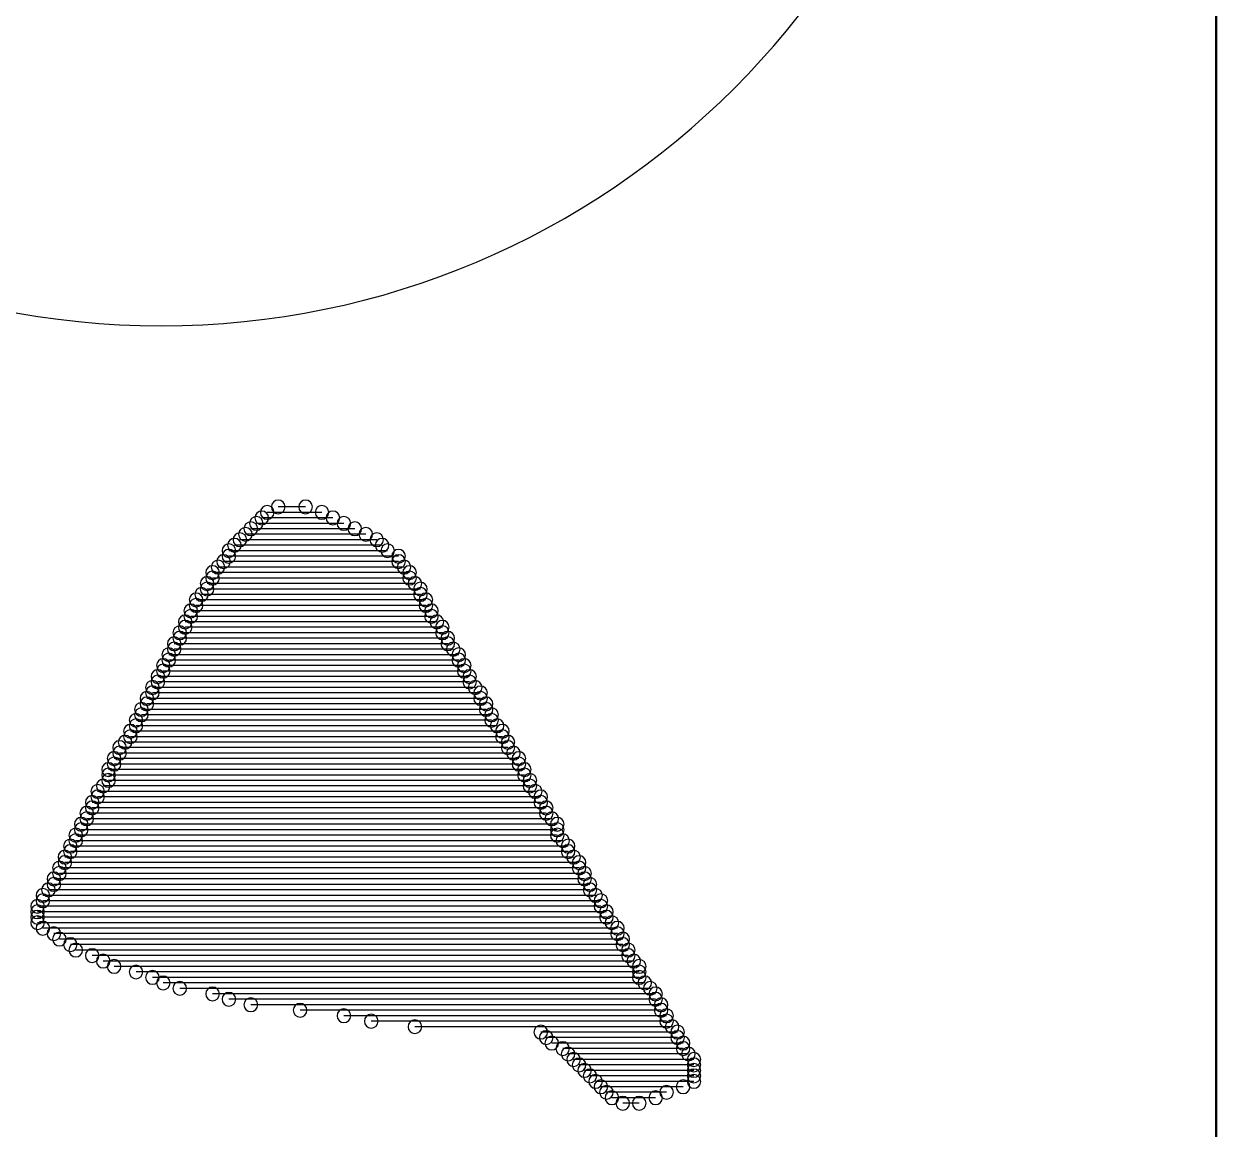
# Model space of a CAD drawing. Extents: x 23089 to 26449, y -1278 to -524.
# Drawn here: x 26435.25 to 26449.09, y -1076.35 to -1063.52 of the extents above; entities that cross this region are included whole.
import ezdxf

# ---------------------------------------------------------------- set-up
doc = ezdxf.new("R2010")
doc.units = 0
doc.header["$MEASUREMENT"] = 0
doc.layers.get('0').update_dxf_attribs({"linetype": 'CONTINUOUS', "lineweight": 50})
doc.layers.add('TopOverlay', color=2, linetype='CONTINUOUS')

msp = doc.modelspace()

# ---------------------------------------------------------------- linework, layer by layer
msp.add_line((26449.09, -1187.12), (26449.09, -1054.611))
at = {"layer": 'TopOverlay'}
for p, q in [((26438.52, -1069.123), (26438.203, -1069.123)), ((26438.838, -1069.25), (26438.012, -1069.25)), ((26438.711, -1069.187), (26438.076, -1069.187)), ((26439.219, -1069.441), (26437.822, -1069.441)), ((26439.092, -1069.377), (26437.885, -1069.377)), ((26438.965, -1069.314), (26437.949, -1069.314)), ((26439.409, -1069.568), (26437.695, -1069.568)), ((26439.346, -1069.504), (26437.758, -1069.504)), ((26439.473, -1069.631), (26437.631, -1069.631)), ((26439.6, -1069.695), (26437.631, -1069.695)), ((26439.663, -1069.822), (26437.504, -1069.822)), ((26439.6, -1069.758), (26437.568, -1069.758)), ((26439.727, -1069.885), (26437.441, -1069.885)), ((26439.727, -1069.949), (26437.441, -1069.949)), ((26439.79, -1070.012), (26437.377, -1070.012)), ((26439.854, -1070.076), (26437.377, -1070.076)), ((26439.917, -1070.203), (26437.25, -1070.203)), ((26439.917, -1070.266), (26437.25, -1070.266)), ((26439.854, -1070.139), (26437.314, -1070.139)), ((26439.981, -1070.33), (26437.187, -1070.33)), ((26439.981, -1070.393), (26437.187, -1070.393)), ((26440.044, -1070.457), (26437.123, -1070.457)), ((26440.108, -1070.52), (26437.123, -1070.52)), ((26440.108, -1070.584), (26437.06, -1070.584)), ((26440.171, -1070.647), (26437.06, -1070.647)), ((26440.171, -1070.711), (26436.996, -1070.711)), ((26440.235, -1070.774), (26436.996, -1070.774)), ((26440.362, -1070.965), (26436.869, -1070.965)), ((26440.298, -1070.838), (26436.933, -1070.838)), ((26440.298, -1070.901), (26436.933, -1070.901)), ((26440.425, -1071.092), (26436.806, -1071.092)), ((26440.362, -1071.028), (26436.869, -1071.028)), ((26440.489, -1071.219), (26436.742, -1071.219)), ((26440.425, -1071.155), (26436.806, -1071.155)), ((26440.552, -1071.346), (26436.679, -1071.346)), ((26440.552, -1071.282), (26436.742, -1071.282)), ((26440.616, -1071.473), (26436.615, -1071.473)), ((26440.616, -1071.409), (26436.679, -1071.409)), ((26440.679, -1071.6), (26436.552, -1071.6)), ((26440.679, -1071.536), (26436.615, -1071.536)), ((26440.806, -1071.727), (26436.488, -1071.727)), ((26440.806, -1071.79), (26436.488, -1071.79)), ((26440.743, -1071.663), (26436.552, -1071.663)), ((26440.87, -1071.917), (26436.361, -1071.917)), ((26440.87, -1071.854), (26436.425, -1071.854)), ((26440.997, -1072.044), (26436.298, -1072.044)), ((26440.933, -1071.981), (26436.361, -1071.981)), ((26441.06, -1072.171), (26436.234, -1072.171)), ((26440.997, -1072.108), (26436.298, -1072.108)), ((26441.06, -1072.235), (26436.234, -1072.235)), ((26441.124, -1072.298), (26436.234, -1072.298)), ((26441.187, -1072.425), (26436.107, -1072.425)), ((26441.251, -1072.489), (26436.107, -1072.489)), ((26441.124, -1072.362), (26436.171, -1072.362)), ((26441.251, -1072.552), (26436.044, -1072.552)), ((26441.314, -1072.616), (26436.044, -1072.616)), ((26441.314, -1072.679), (26435.98, -1072.679)), ((26441.378, -1072.743), (26435.98, -1072.743)), ((26441.441, -1072.806), (26435.917, -1072.806)), ((26441.441, -1072.87), (26435.917, -1072.87)), ((26441.441, -1072.933), (26435.853, -1072.933)), ((26441.505, -1072.997), (26435.853, -1072.997)), ((26441.568, -1073.06), (26435.79, -1073.06)), ((26441.568, -1073.124), (26435.79, -1073.124)), ((26441.695, -1073.314), (26435.663, -1073.314)), ((26441.632, -1073.187), (26435.726, -1073.187)), ((26441.695, -1073.251), (26435.726, -1073.251)), ((26441.759, -1073.441), (26435.599, -1073.441)), ((26441.759, -1073.378), (26435.663, -1073.378)), ((26441.822, -1073.568), (26435.536, -1073.568)), ((26441.822, -1073.505), (26435.599, -1073.505)), ((26441.886, -1073.632), (26435.472, -1073.632)), ((26441.949, -1073.695), (26435.472, -1073.695)), ((26441.949, -1073.759), (26435.409, -1073.759)), ((26442.013, -1073.822), (26435.409, -1073.822)), ((26442.013, -1073.886), (26435.409, -1073.886)), ((26442.076, -1073.949), (26435.409, -1073.949)), ((26442.14, -1074.013), (26435.472, -1074.013)), ((26442.14, -1074.076), (26435.599, -1074.076)), ((26442.203, -1074.14), (26435.663, -1074.14)), ((26442.203, -1074.203), (26435.79, -1074.203)), ((26442.267, -1074.267), (26435.853, -1074.267)), ((26442.267, -1074.33), (26436.044, -1074.33)), ((26442.33, -1074.394), (26436.171, -1074.394)), ((26442.394, -1074.457), (26436.298, -1074.457)), ((26442.394, -1074.521), (26436.552, -1074.521)), ((26442.394, -1074.584), (26436.742, -1074.584)), ((26442.457, -1074.648), (26436.869, -1074.648)), ((26442.521, -1074.711), (26437.06, -1074.711)), ((26442.584, -1074.775), (26437.441, -1074.775)), ((26442.584, -1074.838), (26437.631, -1074.838)), ((26442.648, -1074.902), (26437.885, -1074.902)), ((26442.648, -1074.965), (26438.457, -1074.965)), ((26442.711, -1075.029), (26438.965, -1075.029)), ((26442.711, -1075.092), (26439.282, -1075.092)), ((26442.775, -1075.156), (26439.79, -1075.156)), ((26442.838, -1075.219), (26441.251, -1075.219)), ((26442.838, -1075.283), (26441.314, -1075.283)), ((26442.902, -1075.346), (26441.378, -1075.346)), ((26442.902, -1075.41), (26441.505, -1075.41)), ((26442.965, -1075.473), (26441.568, -1075.473)), ((26443.029, -1075.537), (26441.632, -1075.537)), ((26443.029, -1075.6), (26441.695, -1075.6)), ((26443.029, -1075.664), (26441.759, -1075.664)), ((26443.029, -1075.727), (26441.822, -1075.727)), ((26443.029, -1075.791), (26441.886, -1075.791)), ((26442.902, -1075.854), (26441.949, -1075.854)), ((26442.711, -1075.918), (26442.013, -1075.918)), ((26442.584, -1075.981), (26442.076, -1075.981)), ((26442.394, -1076.045), (26442.203, -1076.045))]:
    msp.add_line(p, q, dxfattribs=at)
for centre, radius, start, end in [((26436.845, -1057.616), 9.404, 180, 0), ((26438.076, -1069.187), 0.0794, 0, 180), ((26438.203, -1069.123), 0.0794, 0, 180), ((26438.203, -1069.123), 0.0794, 180, 0), ((26438.52, -1069.123), 0.0794, 0, 180), ((26438.52, -1069.123), 0.0794, 180, 0), ((26438.711, -1069.187), 0.0794, 0, 180), ((26437.885, -1069.377), 0.0794, 0, 180), ((26437.949, -1069.314), 0.0794, 0, 180), ((26438.012, -1069.25), 0.0794, 0, 180), ((26438.012, -1069.25), 0.0794, 180, 0), ((26438.076, -1069.187), 0.0794, 180, 0), ((26438.711, -1069.187), 0.0794, 180, 0), ((26438.838, -1069.25), 0.0794, 0, 180), ((26438.838, -1069.25), 0.0794, 180, 0), ((26438.965, -1069.314), 0.0794, 0, 180), ((26439.092, -1069.377), 0.0794, 0, 180), ((26437.758, -1069.504), 0.0794, 0, 180), ((26437.822, -1069.441), 0.0794, 0, 180), ((26437.822, -1069.441), 0.0794, 180, 0), ((26437.885, -1069.377), 0.0794, 180, 0), ((26437.949, -1069.314), 0.0794, 180, 0), ((26438.965, -1069.314), 0.0794, 180, 0), ((26439.092, -1069.377), 0.0794, 180, 0), ((26439.219, -1069.441), 0.0794, 0, 180), ((26439.219, -1069.441), 0.0794, 180, 0), ((26439.346, -1069.504), 0.0794, 0, 180), ((26437.631, -1069.631), 0.0794, 0, 180), ((26437.695, -1069.568), 0.0794, 0, 180), ((26437.695, -1069.568), 0.0794, 180, 0), ((26437.758, -1069.504), 0.0794, 180, 0), ((26439.346, -1069.504), 0.0794, 180, 0), ((26439.409, -1069.568), 0.0794, 0, 180), ((26439.409, -1069.568), 0.0794, 180, 0), ((26439.473, -1069.631), 0.0794, 0, 180), ((26437.568, -1069.758), 0.0794, 0, 180), ((26437.631, -1069.695), 0.0794, 0, 180), ((26437.631, -1069.631), 0.0794, 180, 0), ((26437.631, -1069.695), 0.0794, 180, 0), ((26439.473, -1069.631), 0.0794, 180, 0), ((26439.6, -1069.695), 0.0794, 0, 180), ((26439.6, -1069.758), 0.0794, 0, 180), ((26439.6, -1069.695), 0.0794, 180, 0), ((26437.441, -1069.885), 0.0794, 0, 180), ((26437.504, -1069.822), 0.0794, 0, 180), ((26437.504, -1069.822), 0.0794, 180, 0), ((26437.568, -1069.758), 0.0794, 180, 0), ((26439.6, -1069.758), 0.0794, 180, 0), ((26439.663, -1069.822), 0.0794, 0, 180), ((26439.663, -1069.822), 0.0794, 180, 0), ((26439.727, -1069.885), 0.0794, 0, 180), ((26437.377, -1070.012), 0.0794, 0, 180), ((26437.377, -1070.076), 0.0794, 0, 180), ((26437.441, -1069.949), 0.0794, 0, 180), ((26437.441, -1069.885), 0.0794, 180, 0), ((26437.441, -1069.949), 0.0794, 180, 0), ((26439.727, -1069.949), 0.0794, 0, 180), ((26439.727, -1069.885), 0.0794, 180, 0), ((26439.727, -1069.949), 0.0794, 180, 0), ((26439.79, -1070.012), 0.0794, 0, 180), ((26439.854, -1070.076), 0.0794, 0, 180), ((26437.25, -1070.203), 0.0794, 0, 180), ((26437.314, -1070.139), 0.0794, 0, 180), ((26437.377, -1070.012), 0.0794, 180, 0), ((26437.377, -1070.076), 0.0794, 180, 0), ((26439.79, -1070.012), 0.0794, 180, 0), ((26439.854, -1070.139), 0.0794, 0, 180), ((26439.854, -1070.076), 0.0794, 180, 0), ((26439.917, -1070.203), 0.0794, 0, 180), ((26437.187, -1070.33), 0.0794, 0, 180), ((26437.25, -1070.266), 0.0794, 0, 180), ((26437.25, -1070.203), 0.0794, 180, 0), ((26437.25, -1070.266), 0.0794, 180, 0), ((26437.314, -1070.139), 0.0794, 180, 0), ((26439.854, -1070.139), 0.0794, 180, 0), ((26439.917, -1070.266), 0.0794, 0, 180), ((26439.917, -1070.203), 0.0794, 180, 0), ((26439.917, -1070.266), 0.0794, 180, 0), ((26439.981, -1070.33), 0.0794, 0, 180), ((26437.123, -1070.457), 0.0794, 0, 180), ((26437.187, -1070.393), 0.0794, 0, 180), ((26437.187, -1070.33), 0.0794, 180, 0), ((26437.187, -1070.393), 0.0794, 180, 0), ((26439.981, -1070.393), 0.0794, 0, 180), ((26439.981, -1070.33), 0.0794, 180, 0), ((26439.981, -1070.393), 0.0794, 180, 0), ((26440.044, -1070.457), 0.0794, 0, 180), ((26437.06, -1070.584), 0.0794, 0, 180), ((26437.123, -1070.52), 0.0794, 0, 180), ((26437.123, -1070.457), 0.0794, 180, 0), ((26437.123, -1070.52), 0.0794, 180, 0), ((26440.044, -1070.457), 0.0794, 180, 0), ((26440.108, -1070.52), 0.0794, 0, 180), ((26440.108, -1070.584), 0.0794, 0, 180), ((26440.108, -1070.52), 0.0794, 180, 0), ((26436.996, -1070.711), 0.0794, 0, 180), ((26437.06, -1070.647), 0.0794, 0, 180), ((26437.06, -1070.584), 0.0794, 180, 0), ((26437.06, -1070.647), 0.0794, 180, 0), ((26440.108, -1070.584), 0.0794, 180, 0), ((26440.171, -1070.647), 0.0794, 0, 180), ((26440.171, -1070.711), 0.0794, 0, 180), ((26440.171, -1070.647), 0.0794, 180, 0), ((26436.933, -1070.838), 0.0794, 0, 180), ((26436.933, -1070.901), 0.0794, 0, 180), ((26436.996, -1070.774), 0.0794, 0, 180), ((26436.996, -1070.711), 0.0794, 180, 0), ((26436.996, -1070.774), 0.0794, 180, 0), ((26440.171, -1070.711), 0.0794, 180, 0), ((26440.235, -1070.774), 0.0794, 0, 180), ((26440.235, -1070.774), 0.0794, 180, 0), ((26440.298, -1070.838), 0.0794, 0, 180), ((26440.298, -1070.901), 0.0794, 0, 180), ((26436.869, -1070.965), 0.0794, 0, 180), ((26436.869, -1071.028), 0.0794, 0, 180), ((26436.869, -1070.965), 0.0794, 180, 0), ((26436.933, -1070.838), 0.0794, 180, 0), ((26436.933, -1070.901), 0.0794, 180, 0), ((26440.298, -1070.838), 0.0794, 180, 0), ((26440.298, -1070.901), 0.0794, 180, 0), ((26440.362, -1070.965), 0.0794, 0, 180), ((26440.362, -1071.028), 0.0794, 0, 180), ((26440.362, -1070.965), 0.0794, 180, 0), ((26436.806, -1071.092), 0.0794, 0, 180), ((26436.806, -1071.155), 0.0794, 0, 180), ((26436.806, -1071.092), 0.0794, 180, 0), ((26436.869, -1071.028), 0.0794, 180, 0), ((26440.362, -1071.028), 0.0794, 180, 0), ((26440.425, -1071.092), 0.0794, 0, 180), ((26440.425, -1071.155), 0.0794, 0, 180), ((26440.425, -1071.092), 0.0794, 180, 0), ((26436.742, -1071.219), 0.0794, 0, 180), ((26436.742, -1071.282), 0.0794, 0, 180), ((26436.742, -1071.219), 0.0794, 180, 0), ((26436.806, -1071.155), 0.0794, 180, 0), ((26440.425, -1071.155), 0.0794, 180, 0), ((26440.489, -1071.219), 0.0794, 0, 180), ((26440.489, -1071.219), 0.0794, 180, 0), ((26440.552, -1071.282), 0.0794, 0, 180), ((26436.679, -1071.346), 0.0794, 0, 180), ((26436.679, -1071.409), 0.0794, 0, 180), ((26436.679, -1071.346), 0.0794, 180, 0), ((26436.742, -1071.282), 0.0794, 180, 0), ((26440.552, -1071.346), 0.0794, 0, 180), ((26440.552, -1071.282), 0.0794, 180, 0), ((26440.552, -1071.346), 0.0794, 180, 0), ((26440.616, -1071.409), 0.0794, 0, 180), ((26436.552, -1071.6), 0.0794, 0, 180), ((26436.615, -1071.473), 0.0794, 0, 180), ((26436.615, -1071.536), 0.0794, 0, 180), ((26436.615, -1071.473), 0.0794, 180, 0), ((26436.679, -1071.409), 0.0794, 180, 0), ((26440.616, -1071.473), 0.0794, 0, 180), ((26440.616, -1071.409), 0.0794, 180, 0), ((26440.616, -1071.473), 0.0794, 180, 0), ((26440.679, -1071.536), 0.0794, 0, 180), ((26440.679, -1071.6), 0.0794, 0, 180), ((26436.488, -1071.727), 0.0794, 0, 180), ((26436.552, -1071.663), 0.0794, 0, 180), ((26436.552, -1071.6), 0.0794, 180, 0), ((26436.615, -1071.536), 0.0794, 180, 0), ((26440.679, -1071.536), 0.0794, 180, 0), ((26440.679, -1071.6), 0.0794, 180, 0), ((26440.743, -1071.663), 0.0794, 0, 180), ((26440.806, -1071.727), 0.0794, 0, 180), ((26436.425, -1071.854), 0.0794, 0, 180), ((26436.488, -1071.79), 0.0794, 0, 180), ((26436.488, -1071.727), 0.0794, 180, 0), ((26436.488, -1071.79), 0.0794, 180, 0), ((26436.552, -1071.663), 0.0794, 180, 0), ((26440.743, -1071.663), 0.0794, 180, 0), ((26440.806, -1071.79), 0.0794, 0, 180), ((26440.806, -1071.727), 0.0794, 180, 0), ((26440.806, -1071.79), 0.0794, 180, 0), ((26440.87, -1071.854), 0.0794, 0, 180), ((26436.361, -1071.917), 0.0794, 0, 180), ((26436.361, -1071.981), 0.0794, 0, 180), ((26436.361, -1071.917), 0.0794, 180, 0), ((26436.425, -1071.854), 0.0794, 180, 0), ((26440.87, -1071.917), 0.0794, 0, 180), ((26440.87, -1071.854), 0.0794, 180, 0), ((26440.87, -1071.917), 0.0794, 180, 0), ((26440.933, -1071.981), 0.0794, 0, 180), ((26436.298, -1072.044), 0.0794, 0, 180), ((26436.298, -1072.108), 0.0794, 0, 180), ((26436.298, -1072.044), 0.0794, 180, 0), ((26436.361, -1071.981), 0.0794, 180, 0), ((26440.933, -1071.981), 0.0794, 180, 0), ((26440.997, -1072.044), 0.0794, 0, 180), ((26440.997, -1072.108), 0.0794, 0, 180), ((26440.997, -1072.044), 0.0794, 180, 0), ((26436.234, -1072.171), 0.0794, 0, 180), ((26436.234, -1072.235), 0.0794, 0, 180), ((26436.234, -1072.171), 0.0794, 180, 0), ((26436.298, -1072.108), 0.0794, 180, 0), ((26440.997, -1072.108), 0.0794, 180, 0), ((26441.06, -1072.171), 0.0794, 0, 180), ((26441.06, -1072.235), 0.0794, 0, 180), ((26441.06, -1072.171), 0.0794, 180, 0), ((26436.107, -1072.425), 0.0794, 0, 180), ((26436.171, -1072.362), 0.0794, 0, 180), ((26436.234, -1072.298), 0.0794, 0, 180), ((26436.234, -1072.235), 0.0794, 180, 0), ((26436.234, -1072.298), 0.0794, 180, 0), ((26441.06, -1072.235), 0.0794, 180, 0), ((26441.124, -1072.298), 0.0794, 0, 180), ((26441.124, -1072.362), 0.0794, 0, 180), ((26441.124, -1072.298), 0.0794, 180, 0), ((26441.187, -1072.425), 0.0794, 0, 180), ((26436.044, -1072.552), 0.0794, 0, 180), ((26436.107, -1072.489), 0.0794, 0, 180), ((26436.107, -1072.425), 0.0794, 180, 0), ((26436.107, -1072.489), 0.0794, 180, 0), ((26436.171, -1072.362), 0.0794, 180, 0), ((26441.124, -1072.362), 0.0794, 180, 0), ((26441.187, -1072.425), 0.0794, 180, 0), ((26441.251, -1072.489), 0.0794, 0, 180), ((26441.251, -1072.552), 0.0794, 0, 180), ((26441.251, -1072.489), 0.0794, 180, 0), ((26435.98, -1072.679), 0.0794, 0, 180), ((26436.044, -1072.616), 0.0794, 0, 180), ((26436.044, -1072.552), 0.0794, 180, 0), ((26436.044, -1072.616), 0.0794, 180, 0), ((26441.251, -1072.552), 0.0794, 180, 0), ((26441.314, -1072.616), 0.0794, 0, 180), ((26441.314, -1072.679), 0.0794, 0, 180), ((26441.314, -1072.616), 0.0794, 180, 0), ((26435.917, -1072.806), 0.0794, 0, 180), ((26435.98, -1072.743), 0.0794, 0, 180), ((26435.98, -1072.679), 0.0794, 180, 0), ((26435.98, -1072.743), 0.0794, 180, 0), ((26441.314, -1072.679), 0.0794, 180, 0), ((26441.378, -1072.743), 0.0794, 0, 180), ((26441.378, -1072.743), 0.0794, 180, 0), ((26441.441, -1072.806), 0.0794, 0, 180), ((26435.853, -1072.933), 0.0794, 0, 180), ((26435.917, -1072.87), 0.0794, 0, 180), ((26435.917, -1072.806), 0.0794, 180, 0), ((26435.917, -1072.87), 0.0794, 180, 0), ((26441.441, -1072.87), 0.0794, 0, 180), ((26441.441, -1072.806), 0.0794, 180, 0), ((26441.441, -1072.933), 0.0794, 0, 180), ((26441.441, -1072.87), 0.0794, 180, 0), ((26435.79, -1073.06), 0.0794, 0, 180), ((26435.853, -1072.997), 0.0794, 0, 180), ((26435.853, -1072.933), 0.0794, 180, 0), ((26435.853, -1072.997), 0.0794, 180, 0), ((26441.441, -1072.933), 0.0794, 180, 0), ((26441.505, -1072.997), 0.0794, 0, 180), ((26441.505, -1072.997), 0.0794, 180, 0), ((26441.568, -1073.06), 0.0794, 0, 180), ((26435.726, -1073.187), 0.0794, 0, 180), ((26435.726, -1073.251), 0.0794, 0, 180), ((26435.79, -1073.124), 0.0794, 0, 180), ((26435.79, -1073.06), 0.0794, 180, 0), ((26435.79, -1073.124), 0.0794, 180, 0), ((26441.568, -1073.124), 0.0794, 0, 180), ((26441.568, -1073.06), 0.0794, 180, 0), ((26441.568, -1073.124), 0.0794, 180, 0), ((26441.632, -1073.187), 0.0794, 0, 180), ((26441.695, -1073.251), 0.0794, 0, 180), ((26435.663, -1073.314), 0.0794, 0, 180), ((26435.663, -1073.378), 0.0794, 0, 180), ((26435.663, -1073.314), 0.0794, 180, 0), ((26435.726, -1073.187), 0.0794, 180, 0), ((26435.726, -1073.251), 0.0794, 180, 0), ((26441.632, -1073.187), 0.0794, 180, 0), ((26441.695, -1073.314), 0.0794, 0, 180), ((26441.695, -1073.251), 0.0794, 180, 0), ((26441.695, -1073.314), 0.0794, 180, 0), ((26441.759, -1073.378), 0.0794, 0, 180), ((26435.599, -1073.441), 0.0794, 0, 180), ((26435.599, -1073.505), 0.0794, 0, 180), ((26435.599, -1073.441), 0.0794, 180, 0), ((26435.663, -1073.378), 0.0794, 180, 0), ((26441.759, -1073.441), 0.0794, 0, 180), ((26441.759, -1073.378), 0.0794, 180, 0), ((26441.759, -1073.441), 0.0794, 180, 0), ((26441.822, -1073.505), 0.0794, 0, 180), ((26435.472, -1073.632), 0.0794, 0, 180), ((26435.536, -1073.568), 0.0794, 0, 180), ((26435.536, -1073.568), 0.0794, 180, 0), ((26435.599, -1073.505), 0.0794, 180, 0), ((26441.822, -1073.568), 0.0794, 0, 180), ((26441.822, -1073.505), 0.0794, 180, 0), ((26441.822, -1073.568), 0.0794, 180, 0), ((26441.886, -1073.632), 0.0794, 0, 180), ((26435.409, -1073.759), 0.0794, 0, 180), ((26435.472, -1073.695), 0.0794, 0, 180), ((26435.472, -1073.632), 0.0794, 180, 0), ((26435.472, -1073.695), 0.0794, 180, 0), ((26441.886, -1073.632), 0.0794, 180, 0), ((26441.949, -1073.695), 0.0794, 0, 180), ((26441.949, -1073.759), 0.0794, 0, 180), ((26441.949, -1073.695), 0.0794, 180, 0), ((26435.409, -1073.822), 0.0794, 0, 180), ((26435.409, -1073.759), 0.0794, 180, 0), ((26435.409, -1073.886), 0.0794, 0, 180), ((26435.409, -1073.822), 0.0794, 180, 0), ((26435.409, -1073.949), 0.0794, 0, 180), ((26441.949, -1073.759), 0.0794, 180, 0), ((26442.013, -1073.822), 0.0794, 0, 180), ((26442.013, -1073.886), 0.0794, 0, 180), ((26442.013, -1073.822), 0.0794, 180, 0), ((26442.076, -1073.949), 0.0794, 0, 180), ((26435.409, -1073.886), 0.0794, 180, 0), ((26435.409, -1073.949), 0.0794, 180, 0), ((26435.472, -1074.013), 0.0794, 0, 180), ((26435.599, -1074.076), 0.0794, 0, 180), ((26442.013, -1073.886), 0.0794, 180, 0), ((26442.076, -1073.949), 0.0794, 180, 0), ((26442.14, -1074.013), 0.0794, 0, 180), ((26442.14, -1074.076), 0.0794, 0, 180), ((26435.472, -1074.013), 0.0794, 180, 0), ((26435.599, -1074.076), 0.0794, 180, 0), ((26435.663, -1074.14), 0.0794, 0, 180), ((26435.663, -1074.14), 0.0794, 180, 0), ((26435.79, -1074.203), 0.0794, 0, 180), ((26442.14, -1074.013), 0.0794, 180, 0), ((26442.14, -1074.076), 0.0794, 180, 0), ((26442.203, -1074.14), 0.0794, 0, 180), ((26442.203, -1074.203), 0.0794, 0, 180), ((26442.203, -1074.14), 0.0794, 180, 0), ((26435.79, -1074.203), 0.0794, 180, 0), ((26435.853, -1074.267), 0.0794, 0, 180), ((26435.853, -1074.267), 0.0794, 180, 0), ((26436.044, -1074.33), 0.0794, 0, 180), ((26442.203, -1074.203), 0.0794, 180, 0), ((26442.267, -1074.267), 0.0794, 0, 180), ((26442.267, -1074.33), 0.0794, 0, 180), ((26442.267, -1074.267), 0.0794, 180, 0), ((26436.044, -1074.33), 0.0794, 180, 0), ((26436.171, -1074.394), 0.0794, 0, 180), ((26436.171, -1074.394), 0.0794, 180, 0), ((26436.298, -1074.457), 0.0794, 0, 180), ((26442.267, -1074.33), 0.0794, 180, 0), ((26442.33, -1074.394), 0.0794, 0, 180), ((26442.33, -1074.394), 0.0794, 180, 0), ((26442.394, -1074.457), 0.0794, 0, 180), ((26436.298, -1074.457), 0.0794, 180, 0), ((26436.552, -1074.521), 0.0794, 0, 180), ((26436.552, -1074.521), 0.0794, 180, 0), ((26436.742, -1074.584), 0.0794, 0, 180), ((26442.394, -1074.521), 0.0794, 0, 180), ((26442.394, -1074.457), 0.0794, 180, 0), ((26442.394, -1074.584), 0.0794, 0, 180), ((26442.394, -1074.521), 0.0794, 180, 0), ((26436.742, -1074.584), 0.0794, 180, 0), ((26436.869, -1074.648), 0.0794, 0, 180), ((26436.869, -1074.648), 0.0794, 180, 0), ((26437.06, -1074.711), 0.0794, 0, 180), ((26437.441, -1074.775), 0.0794, 0, 180), ((26442.394, -1074.584), 0.0794, 180, 0), ((26442.457, -1074.648), 0.0794, 0, 180), ((26442.457, -1074.648), 0.0794, 180, 0), ((26442.521, -1074.711), 0.0794, 0, 180), ((26442.584, -1074.775), 0.0794, 0, 180), ((26437.06, -1074.711), 0.0794, 180, 0), ((26437.441, -1074.775), 0.0794, 180, 0), ((26437.631, -1074.838), 0.0794, 0, 180), ((26437.631, -1074.838), 0.0794, 180, 0), ((26437.885, -1074.902), 0.0794, 0, 180), ((26442.521, -1074.711), 0.0794, 180, 0), ((26442.584, -1074.838), 0.0794, 0, 180), ((26442.584, -1074.775), 0.0794, 180, 0), ((26442.584, -1074.838), 0.0794, 180, 0), ((26442.648, -1074.902), 0.0794, 0, 180), ((26437.885, -1074.902), 0.0794, 180, 0), ((26438.457, -1074.965), 0.0794, 0, 180), ((26438.457, -1074.965), 0.0794, 180, 0), ((26438.965, -1075.029), 0.0794, 0, 180), ((26442.648, -1074.965), 0.0794, 0, 180), ((26442.648, -1074.902), 0.0794, 180, 0), ((26442.648, -1074.965), 0.0794, 180, 0), ((26442.711, -1075.029), 0.0794, 0, 180), ((26438.965, -1075.029), 0.0794, 180, 0), ((26439.282, -1075.092), 0.0794, 0, 180), ((26439.282, -1075.092), 0.0794, 180, 0), ((26439.79, -1075.156), 0.0794, 0, 180), ((26442.711, -1075.092), 0.0794, 0, 180), ((26442.711, -1075.029), 0.0794, 180, 0), ((26442.711, -1075.092), 0.0794, 180, 0), ((26442.775, -1075.156), 0.0794, 0, 180), ((26439.79, -1075.156), 0.0794, 180, 0), ((26441.251, -1075.219), 0.0794, 0, 180), ((26441.251, -1075.219), 0.0794, 180, 0), ((26441.314, -1075.283), 0.0794, 0, 180), ((26442.775, -1075.156), 0.0794, 180, 0), ((26442.838, -1075.219), 0.0794, 0, 180), ((26442.838, -1075.283), 0.0794, 0, 180), ((26442.838, -1075.219), 0.0794, 180, 0), ((26441.314, -1075.283), 0.0794, 180, 0), ((26441.378, -1075.346), 0.0794, 0, 180), ((26441.378, -1075.346), 0.0794, 180, 0), ((26441.505, -1075.41), 0.0794, 0, 180), ((26441.568, -1075.473), 0.0794, 0, 180), ((26442.838, -1075.283), 0.0794, 180, 0), ((26442.902, -1075.346), 0.0794, 0, 180), ((26442.902, -1075.41), 0.0794, 0, 180), ((26442.902, -1075.346), 0.0794, 180, 0), ((26442.965, -1075.473), 0.0794, 0, 180), ((26441.505, -1075.41), 0.0794, 180, 0), ((26441.568, -1075.473), 0.0794, 180, 0), ((26441.632, -1075.537), 0.0794, 0, 180), ((26441.695, -1075.6), 0.0794, 0, 180), ((26442.902, -1075.41), 0.0794, 180, 0), ((26442.965, -1075.473), 0.0794, 180, 0), ((26443.029, -1075.537), 0.0794, 0, 180), ((26443.029, -1075.6), 0.0794, 0, 180), ((26441.632, -1075.537), 0.0794, 180, 0), ((26441.695, -1075.6), 0.0794, 180, 0), ((26441.759, -1075.664), 0.0794, 0, 180), ((26441.759, -1075.664), 0.0794, 180, 0), ((26441.822, -1075.727), 0.0794, 0, 180), ((26443.029, -1075.537), 0.0794, 180, 0), ((26443.029, -1075.664), 0.0794, 0, 180), ((26443.029, -1075.6), 0.0794, 180, 0), ((26443.029, -1075.727), 0.0794, 0, 180), ((26443.029, -1075.664), 0.0794, 180, 0), ((26441.822, -1075.727), 0.0794, 180, 0), ((26441.886, -1075.791), 0.0794, 0, 180), ((26441.886, -1075.791), 0.0794, 180, 0), ((26441.949, -1075.854), 0.0794, 0, 180), ((26442.902, -1075.854), 0.0794, 0, 180), ((26443.029, -1075.791), 0.0794, 0, 180), ((26443.029, -1075.727), 0.0794, 180, 0), ((26443.029, -1075.791), 0.0794, 180, 0), ((26441.949, -1075.854), 0.0794, 180, 0), ((26442.013, -1075.918), 0.0794, 0, 180), ((26442.013, -1075.918), 0.0794, 180, 0), ((26442.076, -1075.981), 0.0794, 0, 180), ((26442.584, -1075.981), 0.0794, 0, 180), ((26442.711, -1075.918), 0.0794, 0, 180), ((26442.711, -1075.918), 0.0794, 180, 0), ((26442.902, -1075.854), 0.0794, 180, 0), ((26442.076, -1075.981), 0.0794, 180, 0), ((26442.203, -1076.045), 0.0794, 0, 180), ((26442.203, -1076.045), 0.0794, 180, 0), ((26442.394, -1076.045), 0.0794, 0, 180), ((26442.394, -1076.045), 0.0794, 180, 0), ((26442.584, -1075.981), 0.0794, 180, 0)]:
    msp.add_arc(centre, radius, start, end, dxfattribs=at)

doc.saveas('drawing.dxf')
